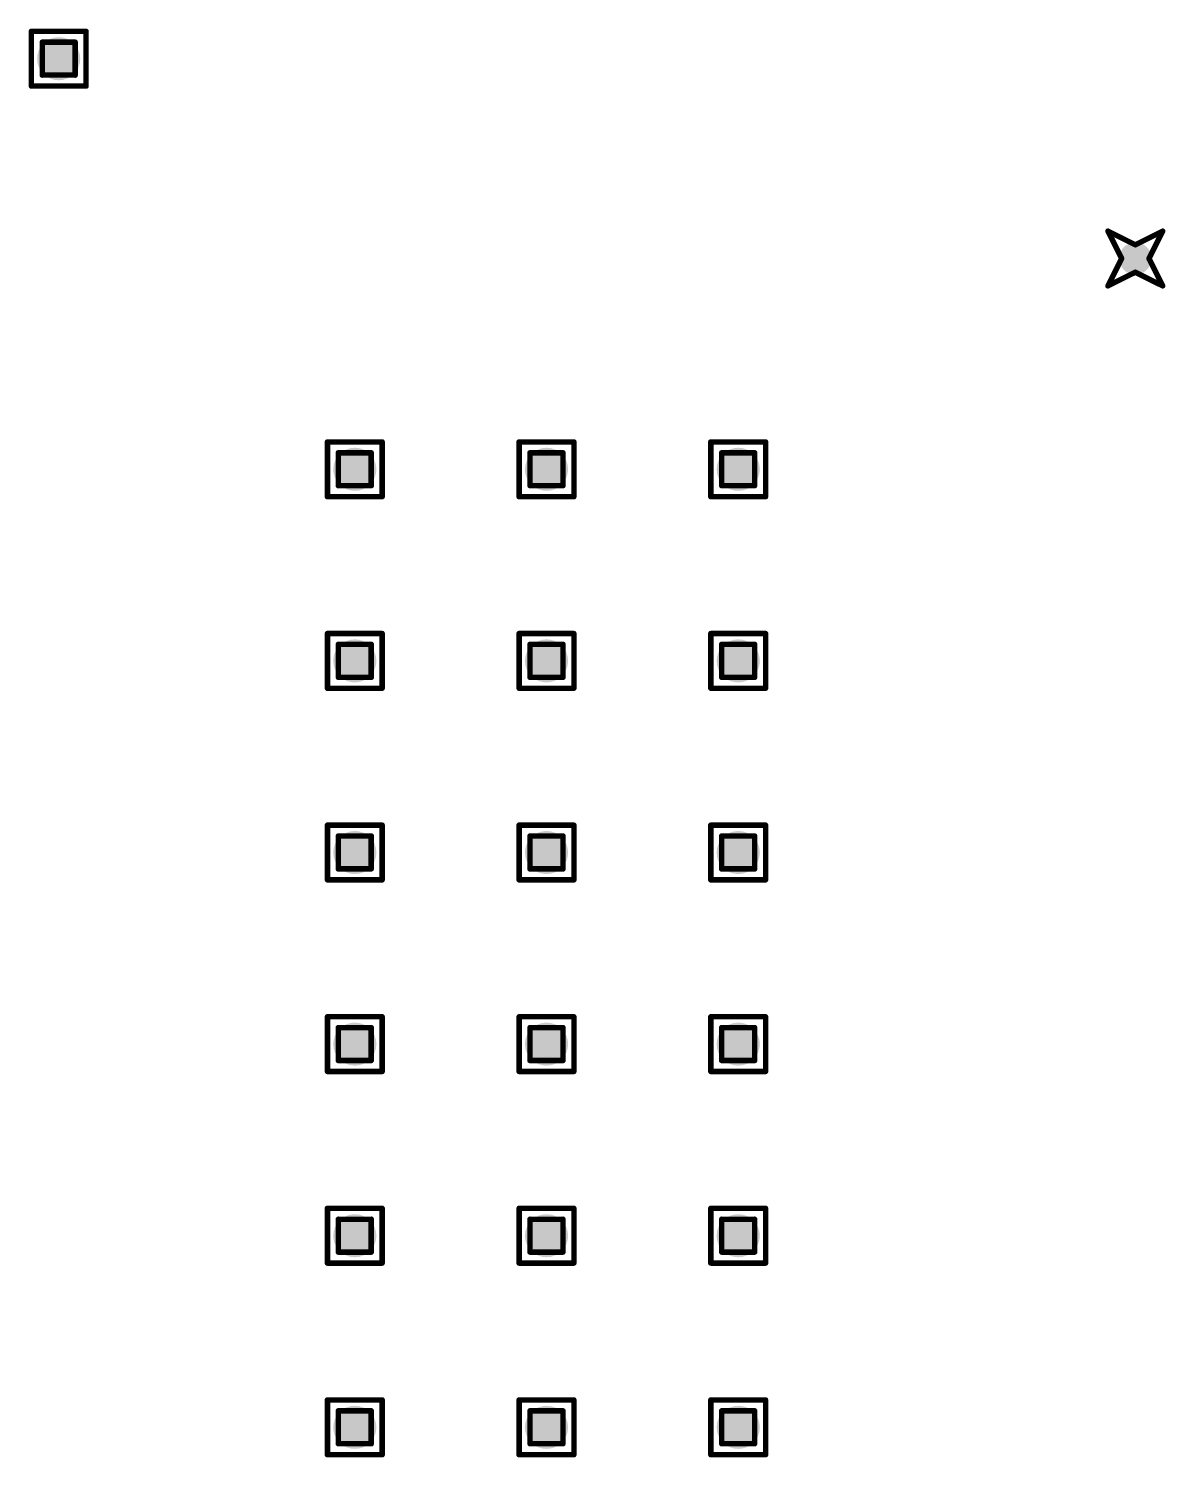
# Model space of a CAD drawing. Header units: millimetres. Extents: x -25 to 478, y -31 to 252.
# Drawn here: x 80.39 to 90.93, y 113.21 to 126.46 of the extents above; entities that cross this region are included whole.
import ezdxf

# ---------------------------------------------------------------- set-up
doc = ezdxf.new("R2010")
doc.units = ezdxf.units.MM
doc.layers.add('DrillDrawing', color=1, linetype='Continuous')
doc.layers.add('ViaHoleLayer', color=16, linetype='Continuous')

msp = doc.modelspace()

# ---------------------------------------------------------------- hatches: boundary and pattern name
at = {"layer": 'ViaHoleLayer'}
h = msp.add_hatch(color=16, dxfattribs=at)
edge = h.paths.add_edge_path()
edge.add_arc((80.667, 126.185), 0.2, 0, 360)
h = msp.add_hatch(color=16, dxfattribs=at)
edge = h.paths.add_edge_path()
edge.add_arc((90.653, 124.331), 0.15, 0, 360)
h = msp.add_hatch(color=16, dxfattribs=at)
edge = h.paths.add_edge_path()
edge.add_arc((83.414, 122.375), 0.2, 0, 360)
h = msp.add_hatch(color=16, dxfattribs=at)
edge = h.paths.add_edge_path()
edge.add_arc((85.192, 122.375), 0.2, 0, 360)
h = msp.add_hatch(color=16, dxfattribs=at)
edge = h.paths.add_edge_path()
edge.add_arc((86.97, 122.375), 0.2, 0, 360)
h = msp.add_hatch(color=16, dxfattribs=at)
edge = h.paths.add_edge_path()
edge.add_arc((83.414, 120.597), 0.2, 0, 360)
h = msp.add_hatch(color=16, dxfattribs=at)
edge = h.paths.add_edge_path()
edge.add_arc((85.192, 120.597), 0.2, 0, 360)
h = msp.add_hatch(color=16, dxfattribs=at)
edge = h.paths.add_edge_path()
edge.add_arc((86.97, 120.597), 0.2, 0, 360)
h = msp.add_hatch(color=16, dxfattribs=at)
edge = h.paths.add_edge_path()
edge.add_arc((83.414, 118.819), 0.2, 0, 360)
h = msp.add_hatch(color=16, dxfattribs=at)
edge = h.paths.add_edge_path()
edge.add_arc((85.192, 118.819), 0.2, 0, 360)
h = msp.add_hatch(color=16, dxfattribs=at)
edge = h.paths.add_edge_path()
edge.add_arc((86.97, 118.819), 0.2, 0, 360)
h = msp.add_hatch(color=16, dxfattribs=at)
edge = h.paths.add_edge_path()
edge.add_arc((83.414, 117.041), 0.2, 0, 360)
h = msp.add_hatch(color=16, dxfattribs=at)
edge = h.paths.add_edge_path()
edge.add_arc((85.192, 117.041), 0.2, 0, 360)
h = msp.add_hatch(color=16, dxfattribs=at)
edge = h.paths.add_edge_path()
edge.add_arc((86.97, 117.041), 0.2, 0, 360)
h = msp.add_hatch(color=16, dxfattribs=at)
edge = h.paths.add_edge_path()
edge.add_arc((83.414, 115.263), 0.2, 0, 360)
h = msp.add_hatch(color=16, dxfattribs=at)
edge = h.paths.add_edge_path()
edge.add_arc((85.192, 115.263), 0.2, 0, 360)
h = msp.add_hatch(color=16, dxfattribs=at)
edge = h.paths.add_edge_path()
edge.add_arc((86.97, 115.263), 0.2, 0, 360)
h = msp.add_hatch(color=16, dxfattribs=at)
edge = h.paths.add_edge_path()
edge.add_arc((83.414, 113.485), 0.2, 0, 360)
h = msp.add_hatch(color=16, dxfattribs=at)
edge = h.paths.add_edge_path()
edge.add_arc((85.192, 113.485), 0.2, 0, 360)
h = msp.add_hatch(color=16, dxfattribs=at)
edge = h.paths.add_edge_path()
edge.add_arc((86.97, 113.485), 0.2, 0, 360)

# ---------------------------------------------------------------- linework, layer by layer
at = {"layer": 'DrillDrawing', "const_width": 0.0508}
for points in [[(80.413, 126.439), (80.921, 126.439)], [(80.413, 125.931), (80.413, 126.439)], [(80.515, 126.338), (80.82, 126.338)], [(80.515, 126.033), (80.515, 126.338)], [(80.82, 126.033), (80.82, 126.338)], [(80.921, 125.931), (80.921, 126.439)], [(80.515, 126.033), (80.82, 126.033)], [(80.413, 125.931), (80.921, 125.931)], [(90.399, 124.585), (90.653, 124.458)], [(90.399, 124.585), (90.526, 124.331)], [(90.653, 124.458), (90.907, 124.585)], [(90.78, 124.331), (90.907, 124.585)], [(90.399, 124.077), (90.526, 124.331)], [(90.78, 124.331), (90.907, 124.077)], [(90.399, 124.077), (90.653, 124.204)], [(90.653, 124.204), (90.907, 124.077)], [(83.16, 122.629), (83.668, 122.629)], [(83.16, 122.121), (83.16, 122.629)], [(83.668, 122.121), (83.668, 122.629)], [(84.938, 122.629), (85.446, 122.629)], [(84.938, 122.121), (84.938, 122.629)], [(85.446, 122.121), (85.446, 122.629)], [(86.716, 122.629), (87.224, 122.629)], [(86.716, 122.121), (86.716, 122.629)], [(87.224, 122.121), (87.224, 122.629)], [(83.261, 122.528), (83.566, 122.528)], [(83.261, 122.223), (83.261, 122.528)], [(83.566, 122.223), (83.566, 122.528)], [(85.039, 122.528), (85.344, 122.528)], [(85.039, 122.223), (85.039, 122.528)], [(85.344, 122.223), (85.344, 122.528)], [(86.817, 122.528), (87.122, 122.528)], [(86.817, 122.223), (86.817, 122.528)], [(87.122, 122.223), (87.122, 122.528)], [(83.261, 122.223), (83.566, 122.223)], [(85.039, 122.223), (85.344, 122.223)], [(86.817, 122.223), (87.122, 122.223)], [(83.16, 122.121), (83.668, 122.121)], [(84.938, 122.121), (85.446, 122.121)], [(86.716, 122.121), (87.224, 122.121)], [(83.16, 120.851), (83.668, 120.851)], [(83.16, 120.343), (83.16, 120.851)], [(83.668, 120.343), (83.668, 120.851)], [(84.938, 120.851), (85.446, 120.851)], [(84.938, 120.343), (84.938, 120.851)], [(85.446, 120.343), (85.446, 120.851)], [(86.716, 120.851), (87.224, 120.851)], [(86.716, 120.343), (86.716, 120.851)], [(87.224, 120.343), (87.224, 120.851)], [(83.261, 120.75), (83.566, 120.75)], [(83.261, 120.445), (83.261, 120.75)], [(83.566, 120.445), (83.566, 120.75)], [(85.039, 120.75), (85.344, 120.75)], [(85.039, 120.445), (85.039, 120.75)], [(85.344, 120.445), (85.344, 120.75)], [(86.817, 120.75), (87.122, 120.75)], [(86.817, 120.445), (86.817, 120.75)], [(87.122, 120.445), (87.122, 120.75)], [(83.261, 120.445), (83.566, 120.445)], [(85.039, 120.445), (85.344, 120.445)], [(86.817, 120.445), (87.122, 120.445)], [(83.16, 120.343), (83.668, 120.343)], [(84.938, 120.343), (85.446, 120.343)], [(86.716, 120.343), (87.224, 120.343)], [(83.16, 119.073), (83.668, 119.073)], [(83.16, 118.565), (83.16, 119.073)], [(83.668, 118.565), (83.668, 119.073)], [(84.938, 119.073), (85.446, 119.073)], [(84.938, 118.565), (84.938, 119.073)], [(85.446, 118.565), (85.446, 119.073)], [(86.716, 119.073), (87.224, 119.073)], [(86.716, 118.565), (86.716, 119.073)], [(87.224, 118.565), (87.224, 119.073)], [(83.261, 118.972), (83.566, 118.972)], [(83.261, 118.667), (83.261, 118.972)], [(83.566, 118.667), (83.566, 118.972)], [(85.039, 118.972), (85.344, 118.972)], [(85.039, 118.667), (85.039, 118.972)], [(85.344, 118.667), (85.344, 118.972)], [(86.817, 118.972), (87.122, 118.972)], [(86.817, 118.667), (86.817, 118.972)], [(87.122, 118.667), (87.122, 118.972)], [(83.261, 118.667), (83.566, 118.667)], [(85.039, 118.667), (85.344, 118.667)], [(86.817, 118.667), (87.122, 118.667)], [(83.16, 118.565), (83.668, 118.565)], [(84.938, 118.565), (85.446, 118.565)], [(86.716, 118.565), (87.224, 118.565)], [(83.16, 117.295), (83.668, 117.295)], [(83.16, 116.787), (83.16, 117.295)], [(83.261, 117.194), (83.566, 117.194)], [(83.261, 116.889), (83.261, 117.194)], [(83.566, 116.889), (83.566, 117.194)], [(83.668, 116.787), (83.668, 117.295)], [(84.938, 117.295), (85.446, 117.295)], [(84.938, 116.787), (84.938, 117.295)], [(85.039, 117.194), (85.344, 117.194)], [(85.039, 116.889), (85.039, 117.194)], [(85.344, 116.889), (85.344, 117.194)], [(85.446, 116.787), (85.446, 117.295)], [(86.716, 117.295), (87.224, 117.295)], [(86.716, 116.787), (86.716, 117.295)], [(86.817, 117.194), (87.122, 117.194)], [(86.817, 116.889), (86.817, 117.194)], [(87.122, 116.889), (87.122, 117.194)], [(87.224, 116.787), (87.224, 117.295)], [(83.16, 116.787), (83.668, 116.787)], [(83.261, 116.889), (83.566, 116.889)], [(84.938, 116.787), (85.446, 116.787)], [(85.039, 116.889), (85.344, 116.889)], [(86.716, 116.787), (87.224, 116.787)], [(86.817, 116.889), (87.122, 116.889)], [(83.16, 115.517), (83.668, 115.517)], [(83.16, 115.009), (83.16, 115.517)], [(83.668, 115.009), (83.668, 115.517)], [(84.938, 115.517), (85.446, 115.517)], [(84.938, 115.009), (84.938, 115.517)], [(85.446, 115.009), (85.446, 115.517)], [(86.716, 115.517), (87.224, 115.517)], [(86.716, 115.009), (86.716, 115.517)], [(87.224, 115.009), (87.224, 115.517)], [(83.261, 115.416), (83.566, 115.416)], [(83.261, 115.111), (83.261, 115.416)], [(83.566, 115.111), (83.566, 115.416)], [(85.039, 115.416), (85.344, 115.416)], [(85.039, 115.111), (85.039, 115.416)], [(85.344, 115.111), (85.344, 115.416)], [(86.817, 115.416), (87.122, 115.416)], [(86.817, 115.111), (86.817, 115.416)], [(87.122, 115.111), (87.122, 115.416)], [(83.261, 115.111), (83.566, 115.111)], [(85.039, 115.111), (85.344, 115.111)], [(86.817, 115.111), (87.122, 115.111)], [(83.16, 115.009), (83.668, 115.009)], [(84.938, 115.009), (85.446, 115.009)], [(86.716, 115.009), (87.224, 115.009)], [(83.16, 113.739), (83.668, 113.739)], [(83.16, 113.231), (83.16, 113.739)], [(83.668, 113.231), (83.668, 113.739)], [(84.938, 113.739), (85.446, 113.739)], [(84.938, 113.231), (84.938, 113.739)], [(85.446, 113.231), (85.446, 113.739)], [(86.716, 113.739), (87.224, 113.739)], [(86.716, 113.231), (86.716, 113.739)], [(87.224, 113.231), (87.224, 113.739)], [(83.261, 113.638), (83.566, 113.638)], [(83.261, 113.333), (83.261, 113.638)], [(83.566, 113.333), (83.566, 113.638)], [(85.039, 113.638), (85.344, 113.638)], [(85.039, 113.333), (85.039, 113.638)], [(85.344, 113.333), (85.344, 113.638)], [(86.817, 113.638), (87.122, 113.638)], [(86.817, 113.333), (86.817, 113.638)], [(87.122, 113.333), (87.122, 113.638)], [(83.16, 113.231), (83.668, 113.231)], [(83.261, 113.333), (83.566, 113.333)], [(84.938, 113.231), (85.446, 113.231)], [(85.039, 113.333), (85.344, 113.333)], [(86.716, 113.231), (87.224, 113.231)], [(86.817, 113.333), (87.122, 113.333)]]:
    msp.add_lwpolyline(points, dxfattribs=at)
at = {"layer": 'DrillDrawing', "const_width": 0.0254}
for points in [[(80.401, 126.439, 1), (80.426, 126.439, 1)], [(80.401, 126.439, 1), (80.426, 126.439, 1)], [(80.502, 126.338, 1), (80.528, 126.338, 1)], [(80.502, 126.338, 1), (80.528, 126.338, 1)], [(80.807, 126.338, 1), (80.833, 126.338, 1)], [(80.807, 126.338, 1), (80.833, 126.338, 1)], [(80.909, 126.439, 1), (80.934, 126.439, 1)], [(80.909, 126.439, 1), (80.934, 126.439, 1)], [(80.502, 126.033, 1), (80.528, 126.033, 1)], [(80.502, 126.033, 1), (80.528, 126.033, 1)], [(80.807, 126.033, 1), (80.833, 126.033, 1)], [(80.807, 126.033, 1), (80.833, 126.033, 1)], [(80.401, 125.931, 1), (80.426, 125.931, 1)], [(80.401, 125.931, 1), (80.426, 125.931, 1)], [(80.909, 125.931, 1), (80.934, 125.931, 1)], [(80.909, 125.931, 1), (80.934, 125.931, 1)], [(90.386, 124.585, 1), (90.411, 124.585, 1)], [(90.386, 124.585, 1), (90.411, 124.585, 1)], [(90.894, 124.585, 1), (90.919, 124.585, 1)], [(90.894, 124.585, 1), (90.919, 124.585, 1)], [(90.64, 124.458, 1), (90.665, 124.458, 1)], [(90.64, 124.458, 1), (90.665, 124.458, 1)], [(90.513, 124.331, 1), (90.538, 124.331, 1)], [(90.513, 124.331, 1), (90.538, 124.331, 1)], [(90.767, 124.331, 1), (90.792, 124.331, 1)], [(90.767, 124.331, 1), (90.792, 124.331, 1)], [(90.386, 124.077, 1), (90.411, 124.077, 1)], [(90.386, 124.077, 1), (90.411, 124.077, 1)], [(90.64, 124.204, 1), (90.665, 124.204, 1)], [(90.64, 124.204, 1), (90.665, 124.204, 1)], [(90.894, 124.077, 1), (90.919, 124.077, 1)], [(90.894, 124.077, 1), (90.919, 124.077, 1)], [(83.147, 122.629, 1), (83.172, 122.629, 1)], [(83.147, 122.629, 1), (83.172, 122.629, 1)], [(83.655, 122.629, 1), (83.68, 122.629, 1)], [(83.655, 122.629, 1), (83.68, 122.629, 1)], [(84.925, 122.629, 1), (84.95, 122.629, 1)], [(84.925, 122.629, 1), (84.95, 122.629, 1)], [(85.433, 122.629, 1), (85.458, 122.629, 1)], [(85.433, 122.629, 1), (85.458, 122.629, 1)], [(86.703, 122.629, 1), (86.728, 122.629, 1)], [(86.703, 122.629, 1), (86.728, 122.629, 1)], [(87.211, 122.629, 1), (87.236, 122.629, 1)], [(87.211, 122.629, 1), (87.236, 122.629, 1)], [(83.248, 122.528, 1), (83.274, 122.528, 1)], [(83.248, 122.528, 1), (83.274, 122.528, 1)], [(83.553, 122.528, 1), (83.579, 122.528, 1)], [(83.553, 122.528, 1), (83.579, 122.528, 1)], [(85.026, 122.528, 1), (85.052, 122.528, 1)], [(85.026, 122.528, 1), (85.052, 122.528, 1)], [(85.331, 122.528, 1), (85.357, 122.528, 1)], [(85.331, 122.528, 1), (85.357, 122.528, 1)], [(86.804, 122.528, 1), (86.83, 122.528, 1)], [(86.804, 122.528, 1), (86.83, 122.528, 1)], [(87.109, 122.528, 1), (87.135, 122.528, 1)], [(87.109, 122.528, 1), (87.135, 122.528, 1)], [(83.248, 122.223, 1), (83.274, 122.223, 1)], [(83.248, 122.223, 1), (83.274, 122.223, 1)], [(83.553, 122.223, 1), (83.579, 122.223, 1)], [(83.553, 122.223, 1), (83.579, 122.223, 1)], [(85.026, 122.223, 1), (85.052, 122.223, 1)], [(85.026, 122.223, 1), (85.052, 122.223, 1)], [(85.331, 122.223, 1), (85.357, 122.223, 1)], [(85.331, 122.223, 1), (85.357, 122.223, 1)], [(86.804, 122.223, 1), (86.83, 122.223, 1)], [(86.804, 122.223, 1), (86.83, 122.223, 1)], [(87.109, 122.223, 1), (87.135, 122.223, 1)], [(87.109, 122.223, 1), (87.135, 122.223, 1)], [(83.147, 122.121, 1), (83.172, 122.121, 1)], [(83.147, 122.121, 1), (83.172, 122.121, 1)], [(83.655, 122.121, 1), (83.68, 122.121, 1)], [(83.655, 122.121, 1), (83.68, 122.121, 1)], [(84.925, 122.121, 1), (84.95, 122.121, 1)], [(84.925, 122.121, 1), (84.95, 122.121, 1)], [(85.433, 122.121, 1), (85.458, 122.121, 1)], [(85.433, 122.121, 1), (85.458, 122.121, 1)], [(86.703, 122.121, 1), (86.728, 122.121, 1)], [(86.703, 122.121, 1), (86.728, 122.121, 1)], [(87.211, 122.121, 1), (87.236, 122.121, 1)], [(87.211, 122.121, 1), (87.236, 122.121, 1)], [(83.147, 120.851, 1), (83.172, 120.851, 1)], [(83.147, 120.851, 1), (83.172, 120.851, 1)], [(83.655, 120.851, 1), (83.68, 120.851, 1)], [(83.655, 120.851, 1), (83.68, 120.851, 1)], [(84.925, 120.851, 1), (84.95, 120.851, 1)], [(84.925, 120.851, 1), (84.95, 120.851, 1)], [(85.433, 120.851, 1), (85.458, 120.851, 1)], [(85.433, 120.851, 1), (85.458, 120.851, 1)], [(86.703, 120.851, 1), (86.728, 120.851, 1)], [(86.703, 120.851, 1), (86.728, 120.851, 1)], [(87.211, 120.851, 1), (87.236, 120.851, 1)], [(87.211, 120.851, 1), (87.236, 120.851, 1)], [(83.248, 120.75, 1), (83.274, 120.75, 1)], [(83.248, 120.75, 1), (83.274, 120.75, 1)], [(83.553, 120.75, 1), (83.579, 120.75, 1)], [(83.553, 120.75, 1), (83.579, 120.75, 1)], [(85.026, 120.75, 1), (85.052, 120.75, 1)], [(85.026, 120.75, 1), (85.052, 120.75, 1)], [(85.331, 120.75, 1), (85.357, 120.75, 1)], [(85.331, 120.75, 1), (85.357, 120.75, 1)], [(86.804, 120.75, 1), (86.83, 120.75, 1)], [(86.804, 120.75, 1), (86.83, 120.75, 1)], [(87.109, 120.75, 1), (87.135, 120.75, 1)], [(87.109, 120.75, 1), (87.135, 120.75, 1)], [(83.248, 120.445, 1), (83.274, 120.445, 1)], [(83.248, 120.445, 1), (83.274, 120.445, 1)], [(83.553, 120.445, 1), (83.579, 120.445, 1)], [(83.553, 120.445, 1), (83.579, 120.445, 1)], [(85.026, 120.445, 1), (85.052, 120.445, 1)], [(85.026, 120.445, 1), (85.052, 120.445, 1)], [(85.331, 120.445, 1), (85.357, 120.445, 1)], [(85.331, 120.445, 1), (85.357, 120.445, 1)], [(86.804, 120.445, 1), (86.83, 120.445, 1)], [(86.804, 120.445, 1), (86.83, 120.445, 1)], [(87.109, 120.445, 1), (87.135, 120.445, 1)], [(87.109, 120.445, 1), (87.135, 120.445, 1)], [(83.147, 120.343, 1), (83.172, 120.343, 1)], [(83.147, 120.343, 1), (83.172, 120.343, 1)], [(83.655, 120.343, 1), (83.68, 120.343, 1)], [(83.655, 120.343, 1), (83.68, 120.343, 1)], [(84.925, 120.343, 1), (84.95, 120.343, 1)], [(84.925, 120.343, 1), (84.95, 120.343, 1)], [(85.433, 120.343, 1), (85.458, 120.343, 1)], [(85.433, 120.343, 1), (85.458, 120.343, 1)], [(86.703, 120.343, 1), (86.728, 120.343, 1)], [(86.703, 120.343, 1), (86.728, 120.343, 1)], [(87.211, 120.343, 1), (87.236, 120.343, 1)], [(87.211, 120.343, 1), (87.236, 120.343, 1)], [(83.147, 119.073, 1), (83.172, 119.073, 1)], [(83.147, 119.073, 1), (83.172, 119.073, 1)], [(83.655, 119.073, 1), (83.68, 119.073, 1)], [(83.655, 119.073, 1), (83.68, 119.073, 1)], [(84.925, 119.073, 1), (84.95, 119.073, 1)], [(84.925, 119.073, 1), (84.95, 119.073, 1)], [(85.433, 119.073, 1), (85.458, 119.073, 1)], [(85.433, 119.073, 1), (85.458, 119.073, 1)], [(86.703, 119.073, 1), (86.728, 119.073, 1)], [(86.703, 119.073, 1), (86.728, 119.073, 1)], [(87.211, 119.073, 1), (87.236, 119.073, 1)], [(87.211, 119.073, 1), (87.236, 119.073, 1)], [(83.248, 118.972, 1), (83.274, 118.972, 1)], [(83.248, 118.972, 1), (83.274, 118.972, 1)], [(83.553, 118.972, 1), (83.579, 118.972, 1)], [(83.553, 118.972, 1), (83.579, 118.972, 1)], [(85.026, 118.972, 1), (85.052, 118.972, 1)], [(85.026, 118.972, 1), (85.052, 118.972, 1)], [(85.331, 118.972, 1), (85.357, 118.972, 1)], [(85.331, 118.972, 1), (85.357, 118.972, 1)], [(86.804, 118.972, 1), (86.83, 118.972, 1)], [(86.804, 118.972, 1), (86.83, 118.972, 1)], [(87.109, 118.972, 1), (87.135, 118.972, 1)], [(87.109, 118.972, 1), (87.135, 118.972, 1)], [(83.248, 118.667, 1), (83.274, 118.667, 1)], [(83.248, 118.667, 1), (83.274, 118.667, 1)], [(83.553, 118.667, 1), (83.579, 118.667, 1)], [(83.553, 118.667, 1), (83.579, 118.667, 1)], [(85.026, 118.667, 1), (85.052, 118.667, 1)], [(85.026, 118.667, 1), (85.052, 118.667, 1)], [(85.331, 118.667, 1), (85.357, 118.667, 1)], [(85.331, 118.667, 1), (85.357, 118.667, 1)], [(86.804, 118.667, 1), (86.83, 118.667, 1)], [(86.804, 118.667, 1), (86.83, 118.667, 1)], [(87.109, 118.667, 1), (87.135, 118.667, 1)], [(87.109, 118.667, 1), (87.135, 118.667, 1)], [(83.147, 118.565, 1), (83.172, 118.565, 1)], [(83.147, 118.565, 1), (83.172, 118.565, 1)], [(83.655, 118.565, 1), (83.68, 118.565, 1)], [(83.655, 118.565, 1), (83.68, 118.565, 1)], [(84.925, 118.565, 1), (84.95, 118.565, 1)], [(84.925, 118.565, 1), (84.95, 118.565, 1)], [(85.433, 118.565, 1), (85.458, 118.565, 1)], [(85.433, 118.565, 1), (85.458, 118.565, 1)], [(86.703, 118.565, 1), (86.728, 118.565, 1)], [(86.703, 118.565, 1), (86.728, 118.565, 1)], [(87.211, 118.565, 1), (87.236, 118.565, 1)], [(87.211, 118.565, 1), (87.236, 118.565, 1)], [(83.147, 117.295, 1), (83.172, 117.295, 1)], [(83.147, 117.295, 1), (83.172, 117.295, 1)], [(83.248, 117.194, 1), (83.274, 117.194, 1)], [(83.248, 117.194, 1), (83.274, 117.194, 1)], [(83.553, 117.194, 1), (83.579, 117.194, 1)], [(83.553, 117.194, 1), (83.579, 117.194, 1)], [(83.655, 117.295, 1), (83.68, 117.295, 1)], [(83.655, 117.295, 1), (83.68, 117.295, 1)], [(84.925, 117.295, 1), (84.95, 117.295, 1)], [(84.925, 117.295, 1), (84.95, 117.295, 1)], [(85.026, 117.194, 1), (85.052, 117.194, 1)], [(85.026, 117.194, 1), (85.052, 117.194, 1)], [(85.331, 117.194, 1), (85.357, 117.194, 1)], [(85.331, 117.194, 1), (85.357, 117.194, 1)], [(85.433, 117.295, 1), (85.458, 117.295, 1)], [(85.433, 117.295, 1), (85.458, 117.295, 1)], [(86.703, 117.295, 1), (86.728, 117.295, 1)], [(86.703, 117.295, 1), (86.728, 117.295, 1)], [(86.804, 117.194, 1), (86.83, 117.194, 1)], [(86.804, 117.194, 1), (86.83, 117.194, 1)], [(87.109, 117.194, 1), (87.135, 117.194, 1)], [(87.109, 117.194, 1), (87.135, 117.194, 1)], [(87.211, 117.295, 1), (87.236, 117.295, 1)], [(87.211, 117.295, 1), (87.236, 117.295, 1)], [(83.147, 116.787, 1), (83.172, 116.787, 1)], [(83.147, 116.787, 1), (83.172, 116.787, 1)], [(83.248, 116.889, 1), (83.274, 116.889, 1)], [(83.248, 116.889, 1), (83.274, 116.889, 1)], [(83.553, 116.889, 1), (83.579, 116.889, 1)], [(83.553, 116.889, 1), (83.579, 116.889, 1)], [(83.655, 116.787, 1), (83.68, 116.787, 1)], [(83.655, 116.787, 1), (83.68, 116.787, 1)], [(84.925, 116.787, 1), (84.95, 116.787, 1)], [(84.925, 116.787, 1), (84.95, 116.787, 1)], [(85.026, 116.889, 1), (85.052, 116.889, 1)], [(85.026, 116.889, 1), (85.052, 116.889, 1)], [(85.331, 116.889, 1), (85.357, 116.889, 1)], [(85.331, 116.889, 1), (85.357, 116.889, 1)], [(85.433, 116.787, 1), (85.458, 116.787, 1)], [(85.433, 116.787, 1), (85.458, 116.787, 1)], [(86.703, 116.787, 1), (86.728, 116.787, 1)], [(86.703, 116.787, 1), (86.728, 116.787, 1)], [(86.804, 116.889, 1), (86.83, 116.889, 1)], [(86.804, 116.889, 1), (86.83, 116.889, 1)], [(87.109, 116.889, 1), (87.135, 116.889, 1)], [(87.109, 116.889, 1), (87.135, 116.889, 1)], [(87.211, 116.787, 1), (87.236, 116.787, 1)], [(87.211, 116.787, 1), (87.236, 116.787, 1)], [(83.147, 115.517, 1), (83.172, 115.517, 1)], [(83.147, 115.517, 1), (83.172, 115.517, 1)], [(83.655, 115.517, 1), (83.68, 115.517, 1)], [(83.655, 115.517, 1), (83.68, 115.517, 1)], [(84.925, 115.517, 1), (84.95, 115.517, 1)], [(84.925, 115.517, 1), (84.95, 115.517, 1)], [(85.433, 115.517, 1), (85.458, 115.517, 1)], [(85.433, 115.517, 1), (85.458, 115.517, 1)], [(86.703, 115.517, 1), (86.728, 115.517, 1)], [(86.703, 115.517, 1), (86.728, 115.517, 1)], [(87.211, 115.517, 1), (87.236, 115.517, 1)], [(87.211, 115.517, 1), (87.236, 115.517, 1)], [(83.248, 115.416, 1), (83.274, 115.416, 1)], [(83.248, 115.416, 1), (83.274, 115.416, 1)], [(83.553, 115.416, 1), (83.579, 115.416, 1)], [(83.553, 115.416, 1), (83.579, 115.416, 1)], [(85.026, 115.416, 1), (85.052, 115.416, 1)], [(85.026, 115.416, 1), (85.052, 115.416, 1)], [(85.331, 115.416, 1), (85.357, 115.416, 1)], [(85.331, 115.416, 1), (85.357, 115.416, 1)], [(86.804, 115.416, 1), (86.83, 115.416, 1)], [(86.804, 115.416, 1), (86.83, 115.416, 1)], [(87.109, 115.416, 1), (87.135, 115.416, 1)], [(87.109, 115.416, 1), (87.135, 115.416, 1)], [(83.248, 115.111, 1), (83.274, 115.111, 1)], [(83.248, 115.111, 1), (83.274, 115.111, 1)], [(83.553, 115.111, 1), (83.579, 115.111, 1)], [(83.553, 115.111, 1), (83.579, 115.111, 1)], [(85.026, 115.111, 1), (85.052, 115.111, 1)], [(85.026, 115.111, 1), (85.052, 115.111, 1)], [(85.331, 115.111, 1), (85.357, 115.111, 1)], [(85.331, 115.111, 1), (85.357, 115.111, 1)], [(86.804, 115.111, 1), (86.83, 115.111, 1)], [(86.804, 115.111, 1), (86.83, 115.111, 1)], [(87.109, 115.111, 1), (87.135, 115.111, 1)], [(87.109, 115.111, 1), (87.135, 115.111, 1)], [(83.147, 115.009, 1), (83.172, 115.009, 1)], [(83.147, 115.009, 1), (83.172, 115.009, 1)], [(83.655, 115.009, 1), (83.68, 115.009, 1)], [(83.655, 115.009, 1), (83.68, 115.009, 1)], [(84.925, 115.009, 1), (84.95, 115.009, 1)], [(84.925, 115.009, 1), (84.95, 115.009, 1)], [(85.433, 115.009, 1), (85.458, 115.009, 1)], [(85.433, 115.009, 1), (85.458, 115.009, 1)], [(86.703, 115.009, 1), (86.728, 115.009, 1)], [(86.703, 115.009, 1), (86.728, 115.009, 1)], [(87.211, 115.009, 1), (87.236, 115.009, 1)], [(87.211, 115.009, 1), (87.236, 115.009, 1)], [(83.147, 113.739, 1), (83.172, 113.739, 1)], [(83.147, 113.739, 1), (83.172, 113.739, 1)], [(83.655, 113.739, 1), (83.68, 113.739, 1)], [(83.655, 113.739, 1), (83.68, 113.739, 1)], [(84.925, 113.739, 1), (84.95, 113.739, 1)], [(84.925, 113.739, 1), (84.95, 113.739, 1)], [(85.433, 113.739, 1), (85.458, 113.739, 1)], [(85.433, 113.739, 1), (85.458, 113.739, 1)], [(86.703, 113.739, 1), (86.728, 113.739, 1)], [(86.703, 113.739, 1), (86.728, 113.739, 1)], [(87.211, 113.739, 1), (87.236, 113.739, 1)], [(87.211, 113.739, 1), (87.236, 113.739, 1)], [(83.248, 113.638, 1), (83.274, 113.638, 1)], [(83.248, 113.638, 1), (83.274, 113.638, 1)], [(83.553, 113.638, 1), (83.579, 113.638, 1)], [(83.553, 113.638, 1), (83.579, 113.638, 1)], [(85.026, 113.638, 1), (85.052, 113.638, 1)], [(85.026, 113.638, 1), (85.052, 113.638, 1)], [(85.331, 113.638, 1), (85.357, 113.638, 1)], [(85.331, 113.638, 1), (85.357, 113.638, 1)], [(86.804, 113.638, 1), (86.83, 113.638, 1)], [(86.804, 113.638, 1), (86.83, 113.638, 1)], [(87.109, 113.638, 1), (87.135, 113.638, 1)], [(87.109, 113.638, 1), (87.135, 113.638, 1)], [(83.147, 113.231, 1), (83.172, 113.231, 1)], [(83.147, 113.231, 1), (83.172, 113.231, 1)], [(83.248, 113.333, 1), (83.274, 113.333, 1)], [(83.248, 113.333, 1), (83.274, 113.333, 1)], [(83.553, 113.333, 1), (83.579, 113.333, 1)], [(83.553, 113.333, 1), (83.579, 113.333, 1)], [(83.655, 113.231, 1), (83.68, 113.231, 1)], [(83.655, 113.231, 1), (83.68, 113.231, 1)], [(84.925, 113.231, 1), (84.95, 113.231, 1)], [(84.925, 113.231, 1), (84.95, 113.231, 1)], [(85.026, 113.333, 1), (85.052, 113.333, 1)], [(85.026, 113.333, 1), (85.052, 113.333, 1)], [(85.331, 113.333, 1), (85.357, 113.333, 1)], [(85.331, 113.333, 1), (85.357, 113.333, 1)], [(85.433, 113.231, 1), (85.458, 113.231, 1)], [(85.433, 113.231, 1), (85.458, 113.231, 1)], [(86.703, 113.231, 1), (86.728, 113.231, 1)], [(86.703, 113.231, 1), (86.728, 113.231, 1)], [(86.804, 113.333, 1), (86.83, 113.333, 1)], [(86.804, 113.333, 1), (86.83, 113.333, 1)], [(87.109, 113.333, 1), (87.135, 113.333, 1)], [(87.109, 113.333, 1), (87.135, 113.333, 1)], [(87.211, 113.231, 1), (87.236, 113.231, 1)], [(87.211, 113.231, 1), (87.236, 113.231, 1)]]:
    msp.add_lwpolyline(points, format="xyb", close=True, dxfattribs=at)

doc.saveas('drawing.dxf')
